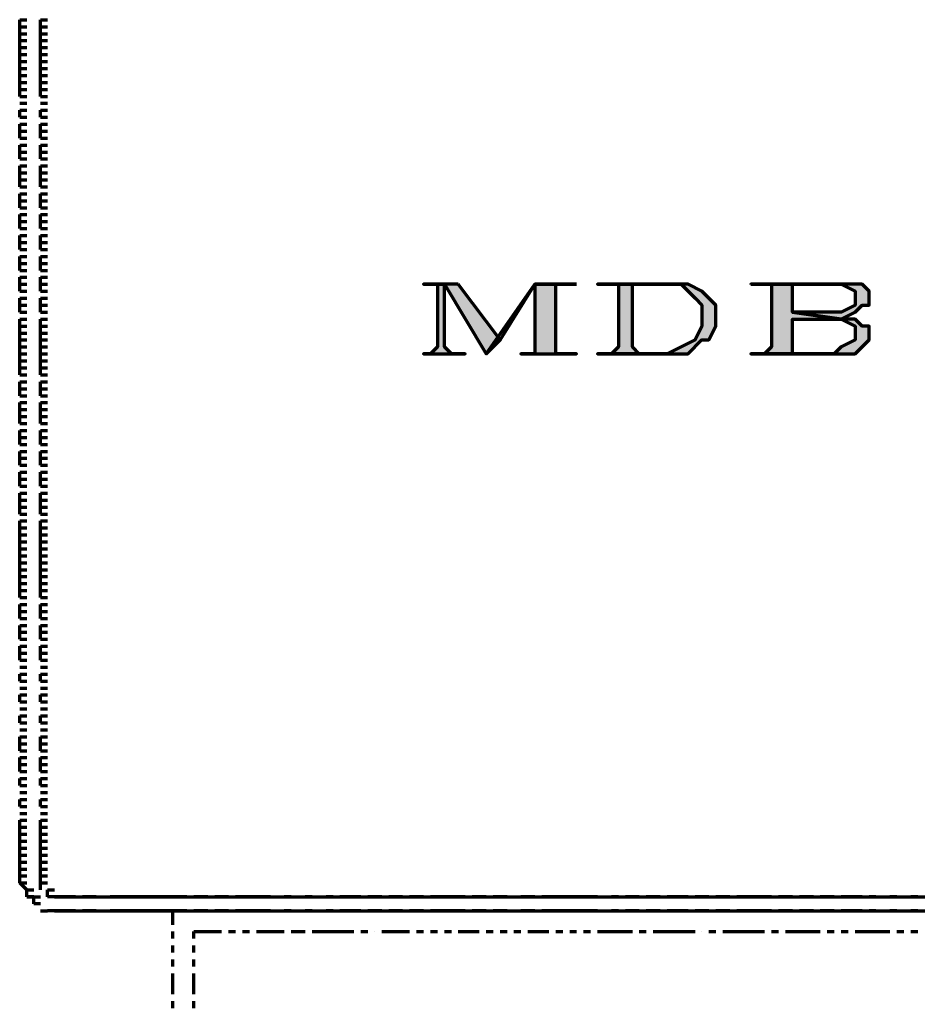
# Model space of a CAD drawing. Header units: inches. Extents: x 16 to 776, y 37 to 575.
# Drawn here: x 289.5 to 311.08, y 350.67 to 374.33 of the extents above; entities that cross this region are included whole.
import ezdxf

# ---------------------------------------------------------------- set-up
doc = ezdxf.new("R2010")
doc.units = ezdxf.units.IN
doc.header["$MEASUREMENT"] = 0
doc.layers.add('H', color=7, linetype='CONTINUOUS', lineweight=100)
doc.layers.add('P', color=250, linetype='CONTINUOUS', lineweight=100)

msp = doc.modelspace()

# ---------------------------------------------------------------- hatches: boundary and pattern name
at = {"layer": 'H', "linetype": 'Continuous'}
for points in [[(299.5, 368), (299.5, 366.5), (299.333, 366.333), (299.167, 366.333), (300.167, 366.333), (299.833, 366.333), (299.667, 366.5), (299.667, 368)], [(300, 368), (299.167, 368), (299.333, 368), (299.5, 368), (299.667, 368), (300.667, 366.333), (301, 366.667)], [(302.833, 368), (301.833, 368), (301, 366.667), (300.667, 366.333), (301.833, 368), (302.333, 368), (302.5, 368)], [(302.333, 368), (301.833, 368), (301.833, 366.5), (301.833, 366.333), (301.5, 366.333), (302.833, 366.333), (302.5, 366.333), (302.333, 366.333), (302.333, 366.5)], [(305, 368), (303.333, 368), (303.667, 368), (305, 368), (305.333, 368), (305.667, 367.667), (305.833, 367.5), (305.833, 367), (305.667, 366.667), (305.333, 366.5), (305, 366.333), (304.5, 366.333), (303.667, 366.333), (303.333, 366.333), (305, 366.333), (305.5, 366.333), (305.833, 366.667), (306, 366.667), (306.167, 367), (306.167, 367.5), (306, 367.667), (305.833, 367.833), (305.5, 368)], [(303.667, 368), (303.833, 368), (303.833, 366.5), (303.667, 366.333), (304.5, 366.333), (304.333, 366.333), (304.167, 366.5), (304.167, 368), (304.333, 368), (304.5, 368), (305, 368)], [(307, 368), (307.167, 368), (309, 368), (309.167, 368), (309.5, 367.833), (309.5, 367.5), (309.167, 367.333), (309, 367.333), (308, 367.333), (309.167, 367.167), (309.5, 367.333), (309.667, 367.5), (309.833, 367.5), (309.833, 367.833), (309.667, 368), (309.5, 368), (309, 368)], [(307.167, 368), (307.333, 368), (307.5, 368), (307.5, 366.5), (307.333, 366.333), (307.167, 366.333), (308.167, 366.333), (308, 366.333), (308, 366.5), (308, 367.167), (309, 367.167), (309.167, 367.167), (308, 367.333), (308, 368), (308.167, 368), (309, 368)]]:
    msp.add_hatch(color=0, dxfattribs=at).paths.add_polyline_path(points)
h = msp.add_hatch(color=0, dxfattribs=at)
edge = h.paths.add_edge_path()
edge.add_line((309, 367.167), (309.167, 367.167))
edge.add_line((309.167, 367.167), (309.5, 367))
edge.add_line((309.5, 367), (309.5, 366.667))
edge.add_line((309.5, 366.667), (309.167, 366.5))
edge.add_line((309.167, 366.5), (309, 366.333))
edge.add_line((309, 366.333), (308.167, 366.333))
edge.add_line((308.167, 366.333), (307.167, 366.333))
edge.add_line((307.167, 366.333), (307, 366.333))
edge.add_line((307, 366.333), (309, 366.333))
edge.add_line((309, 366.333), (309.5, 366.333))
edge.add_line((309.5, 366.333), (309.667, 366.5))
edge.add_line((309.667, 366.5), (309.833, 366.667))
edge.add_line((309.833, 366.667), (309.833, 367))
edge.add_line((309.833, 367), (309.667, 367))
edge.add_line((309.667, 367), (309.5, 367.167))

# ---------------------------------------------------------------- linework, layer by layer
at = {"layer": 'P', "color": 0, "linetype": 'Continuous'}
for points in [[(289.5, 374.167), (289.5, 374.333)], [(289.5, 374.333), (289.667, 374.333)], [(289.5, 374.333), (289.5, 374.333)], [(289.5, 374.333), (289.667, 374.333)], [(290, 374.167), (290, 374.333)], [(290, 374.333), (290.167, 374.333)], [(290, 374.333), (290, 374.333)], [(290, 374.333), (290.167, 374.333)], [(289.5, 374), (289.5, 374.167)], [(289.5, 374.167), (289.667, 374.167)], [(289.5, 373.833), (289.5, 374)], [(289.5, 374), (289.667, 374)], [(289.5, 374), (289.667, 374)], [(290, 374), (290, 374.167)], [(290, 374.167), (290.167, 374.167)], [(290, 373.833), (290, 374)], [(290, 374), (290.167, 374)], [(290, 374), (290.167, 374)], [(289.5, 373.667), (289.5, 373.833)], [(289.5, 373.833), (289.667, 373.833)], [(290, 373.667), (290, 373.833)], [(290, 373.833), (290.167, 373.833)], [(289.5, 373.5), (289.5, 373.667)], [(289.5, 373.667), (289.667, 373.667)], [(289.5, 373.333), (289.5, 373.5)], [(289.5, 373.5), (289.667, 373.5)], [(289.5, 373.5), (289.667, 373.5)], [(290, 373.5), (290, 373.667)], [(290, 373.667), (290.167, 373.667)], [(290, 373.333), (290, 373.5)], [(290, 373.5), (290.167, 373.5)], [(290, 373.5), (290.167, 373.5)], [(289.5, 373.167), (289.5, 373.333)], [(289.5, 373.333), (289.667, 373.333)], [(290, 373.167), (290, 373.333)], [(290, 373.333), (290.167, 373.333)], [(289.5, 373), (289.5, 373.167)], [(289.5, 373.167), (289.667, 373.167)], [(289.5, 372.833), (289.5, 373)], [(289.5, 373), (289.667, 373)], [(289.5, 373), (289.667, 373)], [(290, 373), (290, 373.167)], [(290, 373.167), (290.167, 373.167)], [(290, 372.833), (290, 373)], [(290, 373), (290.167, 373)], [(290, 373), (290.167, 373)], [(289.5, 372.667), (289.5, 372.833)], [(289.5, 372.833), (289.667, 372.833)], [(290, 372.667), (290, 372.833)], [(290, 372.833), (290.167, 372.833)], [(289.5, 372.5), (289.5, 372.667)], [(289.5, 372.667), (289.667, 372.667)], [(289.5, 372.667), (289.5, 372.667)], [(289.5, 372.667), (289.667, 372.667)], [(290, 372.5), (290, 372.667)], [(290, 372.667), (290.167, 372.667)], [(290, 372.667), (290, 372.667)], [(290, 372.667), (290.167, 372.667)], [(289.5, 372.5), (289.667, 372.5)], [(289.5, 372.333), (289.667, 372.333)], [(289.5, 372.333), (289.667, 372.333)], [(290, 372.5), (290.167, 372.5)], [(290, 372.333), (290.167, 372.333)], [(290, 372.333), (290.167, 372.333)], [(289.5, 372), (289.5, 372.167)], [(289.5, 372.167), (289.667, 372.167)], [(289.5, 372.167), (289.5, 372.167)], [(289.5, 372.167), (289.667, 372.167)], [(290, 372), (290, 372.167)], [(290, 372.167), (290.167, 372.167)], [(290, 372.167), (290, 372.167)], [(290, 372.167), (290.167, 372.167)], [(289.5, 372), (289.667, 372)], [(289.5, 371.667), (289.5, 371.833)], [(289.5, 371.833), (289.667, 371.833)], [(289.5, 371.833), (289.667, 371.833)], [(289.5, 371.833), (289.667, 371.833)], [(290, 372), (290.167, 372)], [(290, 371.667), (290, 371.833)], [(290, 371.833), (290.167, 371.833)], [(290, 371.833), (290.167, 371.833)], [(290, 371.833), (290.167, 371.833)], [(289.5, 371.5), (289.5, 371.667)], [(289.5, 371.667), (289.667, 371.667)], [(290, 371.5), (290, 371.667)], [(290, 371.667), (290.167, 371.667)], [(289.5, 371.5), (289.667, 371.5)], [(289.5, 371.167), (289.5, 371.333)], [(289.5, 371.333), (289.667, 371.333)], [(289.5, 371.333), (289.667, 371.333)], [(289.5, 371.333), (289.667, 371.333)], [(290, 371.5), (290.167, 371.5)], [(290, 371.167), (290, 371.333)], [(290, 371.333), (290.167, 371.333)], [(290, 371.333), (290.167, 371.333)], [(290, 371.333), (290.167, 371.333)], [(289.5, 371), (289.5, 371.167)], [(289.5, 371.167), (289.667, 371.167)], [(290, 371), (290, 371.167)], [(290, 371.167), (290.167, 371.167)], [(289.5, 371), (289.667, 371)], [(289.5, 371), (289.667, 371)], [(289.5, 371), (289.667, 371)], [(290, 371), (290.167, 371)], [(290, 371), (290.167, 371)], [(290, 371), (290.167, 371)], [(289.5, 370.667), (289.5, 370.833)], [(289.5, 370.833), (289.667, 370.833)], [(289.5, 370.5), (289.5, 370.667)], [(289.5, 370.667), (289.667, 370.667)], [(290, 370.667), (290, 370.833)], [(290, 370.833), (290.167, 370.833)], [(290, 370.5), (290, 370.667)], [(290, 370.667), (290.167, 370.667)], [(289.5, 370.333), (289.5, 370.5)], [(289.5, 370.5), (289.667, 370.5)], [(289.5, 370.5), (289.5, 370.5)], [(289.5, 370.5), (289.667, 370.5)], [(290, 370.333), (290, 370.5)], [(290, 370.5), (290.167, 370.5)], [(290, 370.5), (290, 370.5)], [(290, 370.5), (290.167, 370.5)], [(289.5, 370.333), (289.667, 370.333)], [(289.5, 370), (289.5, 370.167)], [(289.5, 370.167), (289.667, 370.167)], [(290, 370.333), (290.167, 370.333)], [(290, 370), (290, 370.167)], [(290, 370.167), (290.167, 370.167)], [(289.5, 369.833), (289.5, 370)], [(289.5, 370), (289.667, 370)], [(289.5, 370), (289.5, 370)], [(289.5, 370), (289.667, 370)], [(290, 369.833), (290, 370)], [(290, 370), (290.167, 370)], [(290, 370), (290, 370)], [(290, 370), (290.167, 370)], [(289.5, 369.833), (289.667, 369.833)], [(290, 369.833), (290.167, 369.833)], [(289.5, 369.5), (289.5, 369.667)], [(289.5, 369.667), (289.667, 369.667)], [(289.5, 369.667), (289.5, 369.667)], [(289.5, 369.667), (289.667, 369.667)], [(289.5, 369.333), (289.5, 369.5)], [(289.5, 369.5), (289.667, 369.5)], [(290, 369.5), (290, 369.667)], [(290, 369.667), (290.167, 369.667)], [(290, 369.667), (290, 369.667)], [(290, 369.667), (290.167, 369.667)], [(290, 369.333), (290, 369.5)], [(290, 369.5), (290.167, 369.5)], [(289.5, 369.333), (289.667, 369.333)], [(290, 369.333), (290.167, 369.333)], [(289.5, 369), (289.5, 369.167)], [(289.5, 369.167), (289.667, 369.167)], [(289.5, 369.167), (289.5, 369.167)], [(289.5, 369.167), (289.667, 369.167)], [(289.5, 368.833), (289.5, 369)], [(289.5, 369), (289.667, 369)], [(290, 369), (290, 369.167)], [(290, 369.167), (290.167, 369.167)], [(290, 369.167), (290, 369.167)], [(290, 369.167), (290.167, 369.167)], [(290, 368.833), (290, 369)], [(290, 369), (290.167, 369)], [(289.5, 368.833), (289.667, 368.833)], [(289.5, 368.833), (289.667, 368.833)], [(289.5, 368.833), (289.667, 368.833)], [(290, 368.833), (290.167, 368.833)], [(290, 368.833), (290.167, 368.833)], [(290, 368.833), (290.167, 368.833)], [(289.5, 368.5), (289.5, 368.667)], [(289.5, 368.667), (289.667, 368.667)], [(289.5, 368.333), (289.5, 368.5)], [(289.5, 368.5), (289.667, 368.5)], [(290, 368.5), (290, 368.667)], [(290, 368.667), (290.167, 368.667)], [(290, 368.333), (290, 368.5)], [(290, 368.5), (290.167, 368.5)], [(289.5, 368.333), (289.667, 368.333)], [(289.5, 368.333), (289.5, 368.333)], [(289.5, 368.333), (289.667, 368.333)], [(290, 368.333), (290.167, 368.333)], [(290, 368.333), (290, 368.333)], [(290, 368.333), (290.167, 368.333)], [(289.5, 368), (289.5, 368.167)], [(289.5, 368.167), (289.667, 368.167)], [(290, 368), (290, 368.167)], [(290, 368.167), (290.167, 368.167)], [(289.5, 367.833), (289.5, 368)], [(289.5, 368), (289.667, 368)], [(289.5, 368), (289.5, 368)], [(289.5, 368), (289.667, 368)], [(289.5, 367.833), (289.667, 367.833)], [(290, 367.833), (290, 368)], [(290, 368), (290.167, 368)], [(290, 368), (290, 368)], [(290, 368), (290.167, 368)], [(290, 367.833), (290.167, 367.833)], [(299.5, 368), (299.5, 366.5), (299.333, 366.333), (299.167, 366.333), (299.167, 366.333), (300.167, 366.333), (300.167, 366.333), (299.833, 366.333), (299.667, 366.5), (299.667, 368), (299.5, 368)], [(300, 368), (299.167, 368), (299.167, 368), (299.333, 368), (299.5, 368), (299.667, 368), (300.667, 366.333), (301, 366.667), (300, 368)], [(302.833, 368), (301.833, 368), (301, 366.667), (300.667, 366.333), (300.667, 366.333), (301.833, 368), (302.333, 368), (302.5, 368), (302.833, 368)], [(302.333, 368), (301.833, 368), (301.833, 366.5), (301.833, 366.333), (301.5, 366.333), (301.5, 366.333), (301.5, 366.333), (302.833, 366.333), (302.833, 366.333), (302.5, 366.333), (302.333, 366.333), (302.333, 366.5), (302.333, 368), (302.333, 368)], [(305, 368), (303.333, 368), (303.333, 368), (303.667, 368), (305, 368), (305.333, 368), (305.667, 367.667), (305.833, 367.5), (305.833, 367), (305.667, 366.667), (305.333, 366.5), (305, 366.333), (304.5, 366.333), (303.667, 366.333), (303.333, 366.333), (303.333, 366.333), (305, 366.333), (305.5, 366.333), (305.833, 366.667), (306, 366.667), (306.167, 367), (306.167, 367.5), (306, 367.667), (305.833, 367.833), (305.5, 368), (305, 368)], [(303.667, 368), (303.667, 368), (303.833, 368), (303.833, 366.5), (303.667, 366.333), (303.667, 366.333), (304.5, 366.333), (304.333, 366.333), (304.167, 366.5), (304.167, 368), (304.333, 368), (304.5, 368), (305, 368), (303.667, 368)], [(307, 368), (307, 368), (307.167, 368), (309, 368), (309.167, 368), (309.5, 367.833), (309.5, 367.5), (309.167, 367.333), (309, 367.333), (308, 367.333), (309.167, 367.167), (309.5, 367.333), (309.667, 367.5), (309.833, 367.5), (309.833, 367.833), (309.667, 368), (309.5, 368), (309, 368), (307, 368)], [(307.167, 368), (307.333, 368), (307.5, 368), (307.5, 366.5), (307.333, 366.333), (307.167, 366.333), (308.167, 366.333), (308, 366.333), (308, 366.5), (308, 367.167), (309, 367.167), (309.167, 367.167), (308, 367.333), (308, 368), (308, 368), (308.167, 368), (309, 368), (307.167, 368)], [(289.5, 367.5), (289.5, 367.667)], [(289.5, 367.667), (289.667, 367.667)], [(290, 367.5), (290, 367.667)], [(290, 367.667), (290.167, 367.667)], [(289.5, 367.333), (289.5, 367.5)], [(289.5, 367.5), (289.667, 367.5)], [(289.5, 367.5), (289.5, 367.5)], [(289.5, 367.5), (289.667, 367.5)], [(289.5, 367.333), (289.667, 367.333)], [(290, 367.333), (290, 367.5)], [(290, 367.5), (290.167, 367.5)], [(290, 367.5), (290, 367.5)], [(290, 367.5), (290.167, 367.5)], [(290, 367.333), (290.167, 367.333)], [(289.5, 367), (289.5, 367.167)], [(289.5, 367.167), (289.667, 367.167)], [(290, 367), (290, 367.167)], [(290, 367.167), (290.167, 367.167)], [(309.167, 367.167), (309, 367.167), (309.167, 367.167), (309.5, 367), (309.5, 366.667), (309.167, 366.5), (309, 366.333), (308.167, 366.333), (307.167, 366.333), (307, 366.333), (307, 366.333), (309, 366.333), (309.5, 366.333), (309.667, 366.5), (309.833, 366.667), (309.833, 367), (309.667, 367), (309.5, 367.167), (309.167, 367.167)], [(289.5, 366.833), (289.5, 367)], [(289.5, 367), (289.667, 367)], [(289.5, 367), (289.5, 367)], [(289.5, 367), (289.667, 367)], [(290, 366.833), (290, 367)], [(290, 367), (290.167, 367)], [(290, 367), (290, 367)], [(290, 367), (290.167, 367)], [(289.5, 366.667), (289.5, 366.833)], [(289.5, 366.833), (289.667, 366.833)], [(289.5, 366.5), (289.5, 366.667)], [(289.5, 366.667), (289.667, 366.667)], [(289.5, 366.667), (289.667, 366.667)], [(290, 366.667), (290, 366.833)], [(290, 366.833), (290.167, 366.833)], [(290, 366.5), (290, 366.667)], [(290, 366.667), (290.167, 366.667)], [(290, 366.667), (290.167, 366.667)], [(289.5, 366.333), (289.5, 366.5)], [(289.5, 366.5), (289.667, 366.5)], [(290, 366.333), (290, 366.5)], [(290, 366.5), (290.167, 366.5)], [(289.5, 366.167), (289.5, 366.333)], [(289.5, 366.333), (289.667, 366.333)], [(289.5, 366), (289.5, 366.167)], [(289.5, 366.167), (289.667, 366.167)], [(289.5, 366.167), (289.667, 366.167)], [(290, 366.167), (290, 366.333)], [(290, 366.333), (290.167, 366.333)], [(290, 366), (290, 366.167)], [(290, 366.167), (290.167, 366.167)], [(290, 366.167), (290.167, 366.167)], [(289.5, 365.833), (289.5, 366)], [(289.5, 366), (289.667, 366)], [(290, 365.833), (290, 366)], [(290, 366), (290.167, 366)], [(289.5, 365.833), (289.667, 365.833)], [(289.5, 365.833), (289.5, 365.833)], [(289.5, 365.833), (289.667, 365.833)], [(289.5, 365.5), (289.5, 365.667)], [(289.5, 365.667), (289.667, 365.667)], [(290, 365.833), (290.167, 365.833)], [(290, 365.833), (290, 365.833)], [(290, 365.833), (290.167, 365.833)], [(290, 365.5), (290, 365.667)], [(290, 365.667), (290.167, 365.667)], [(289.5, 365.333), (289.5, 365.5)], [(289.5, 365.5), (289.667, 365.5)], [(290, 365.333), (290, 365.5)], [(290, 365.5), (290.167, 365.5)], [(289.5, 365.333), (289.667, 365.333)], [(289.5, 365.333), (289.5, 365.333)], [(289.5, 365.333), (289.667, 365.333)], [(290, 365.333), (290.167, 365.333)], [(290, 365.333), (290, 365.333)], [(290, 365.333), (290.167, 365.333)], [(289.5, 365), (289.5, 365.167)], [(289.5, 365.167), (289.667, 365.167)], [(289.5, 364.833), (289.5, 365)], [(289.5, 365), (289.667, 365)], [(289.5, 365), (289.5, 365)], [(289.5, 365), (289.667, 365)], [(290, 365), (290, 365.167)], [(290, 365.167), (290.167, 365.167)], [(290, 364.833), (290, 365)], [(290, 365), (290.167, 365)], [(290, 365), (290, 365)], [(290, 365), (290.167, 365)], [(289.5, 364.667), (289.5, 364.833)], [(289.5, 364.833), (289.667, 364.833)], [(290, 364.667), (290, 364.833)], [(290, 364.833), (290.167, 364.833)], [(289.5, 364.667), (289.667, 364.667)], [(289.5, 364.333), (289.5, 364.5)], [(289.5, 364.5), (289.667, 364.5)], [(289.5, 364.5), (289.667, 364.5)], [(289.5, 364.5), (289.667, 364.5)], [(290, 364.667), (290.167, 364.667)], [(290, 364.333), (290, 364.5)], [(290, 364.5), (290.167, 364.5)], [(290, 364.5), (290.167, 364.5)], [(290, 364.5), (290.167, 364.5)], [(289.5, 364.167), (289.5, 364.333)], [(289.5, 364.333), (289.667, 364.333)], [(290, 364.167), (290, 364.333)], [(290, 364.333), (290.167, 364.333)], [(289.5, 364.167), (289.667, 364.167)], [(289.5, 363.833), (289.5, 364)], [(289.5, 364), (289.667, 364)], [(289.5, 364), (289.667, 364)], [(289.5, 364), (289.667, 364)], [(290, 364.167), (290.167, 364.167)], [(290, 363.833), (290, 364)], [(290, 364), (290.167, 364)], [(290, 364), (290.167, 364)], [(290, 364), (290.167, 364)], [(289.5, 363.667), (289.5, 363.833)], [(289.5, 363.833), (289.667, 363.833)], [(290, 363.667), (290, 363.833)], [(290, 363.833), (290.167, 363.833)], [(289.5, 363.667), (289.667, 363.667)], [(289.5, 363.667), (289.667, 363.667)], [(289.5, 363.667), (289.667, 363.667)], [(290, 363.667), (290.167, 363.667)], [(290, 363.667), (290.167, 363.667)], [(290, 363.667), (290.167, 363.667)], [(289.5, 363.333), (289.5, 363.5)], [(289.5, 363.5), (289.667, 363.5)], [(289.5, 363.167), (289.5, 363.333)], [(289.5, 363.333), (289.667, 363.333)], [(290, 363.333), (290, 363.5)], [(290, 363.5), (290.167, 363.5)], [(290, 363.167), (290, 363.333)], [(290, 363.333), (290.167, 363.333)], [(289.5, 363.167), (289.667, 363.167)], [(289.5, 363.167), (289.667, 363.167)], [(289.5, 363.167), (289.667, 363.167)], [(290, 363.167), (290.167, 363.167)], [(290, 363.167), (290.167, 363.167)], [(290, 363.167), (290.167, 363.167)], [(289.5, 362.833), (289.5, 363)], [(289.5, 363), (289.667, 363)], [(289.5, 362.667), (289.5, 362.833)], [(289.5, 362.833), (289.667, 362.833)], [(289.5, 362.833), (289.5, 362.833)], [(289.5, 362.833), (289.667, 362.833)], [(290, 362.833), (290, 363)], [(290, 363), (290.167, 363)], [(290, 362.667), (290, 362.833)], [(290, 362.833), (290.167, 362.833)], [(290, 362.833), (290, 362.833)], [(290, 362.833), (290.167, 362.833)], [(289.5, 362.5), (289.5, 362.667)], [(289.5, 362.667), (289.667, 362.667)], [(290, 362.5), (290, 362.667)], [(290, 362.667), (290.167, 362.667)], [(289.5, 362.5), (289.667, 362.5)], [(290, 362.5), (290.167, 362.5)], [(289.5, 362.167), (289.5, 362.333)], [(289.5, 362.333), (289.667, 362.333)], [(289.5, 362.333), (289.5, 362.333)], [(289.5, 362.333), (289.667, 362.333)], [(289.5, 362), (289.5, 362.167)], [(289.5, 362.167), (289.667, 362.167)], [(290, 362.167), (290, 362.333)], [(290, 362.333), (290.167, 362.333)], [(290, 362.333), (290, 362.333)], [(290, 362.333), (290.167, 362.333)], [(290, 362), (290, 362.167)], [(290, 362.167), (290.167, 362.167)], [(289.5, 361.833), (289.5, 362)], [(289.5, 362), (289.667, 362)], [(289.5, 362), (289.667, 362)], [(290, 361.833), (290, 362)], [(290, 362), (290.167, 362)], [(290, 362), (290.167, 362)], [(289.5, 361.667), (289.5, 361.833)], [(289.5, 361.833), (289.667, 361.833)], [(289.5, 361.5), (289.5, 361.667)], [(289.5, 361.667), (289.667, 361.667)], [(290, 361.667), (290, 361.833)], [(290, 361.833), (290.167, 361.833)], [(290, 361.5), (290, 361.667)], [(290, 361.667), (290.167, 361.667)], [(289.5, 361.333), (289.5, 361.5)], [(289.5, 361.5), (289.667, 361.5)], [(289.5, 361.5), (289.667, 361.5)], [(290, 361.333), (290, 361.5)], [(290, 361.5), (290.167, 361.5)], [(290, 361.5), (290.167, 361.5)], [(289.5, 361.167), (289.5, 361.333)], [(289.5, 361.333), (289.667, 361.333)], [(289.5, 361), (289.5, 361.167)], [(289.5, 361.167), (289.667, 361.167)], [(290, 361.167), (290, 361.333)], [(290, 361.333), (290.167, 361.333)], [(290, 361), (290, 361.167)], [(290, 361.167), (290.167, 361.167)], [(289.5, 360.833), (289.5, 361)], [(289.5, 361), (289.667, 361)], [(289.5, 361), (289.667, 361)], [(290, 360.833), (290, 361)], [(290, 361), (290.167, 361)], [(290, 361), (290.167, 361)], [(289.5, 360.667), (289.5, 360.833)], [(289.5, 360.833), (289.667, 360.833)], [(290, 360.667), (290, 360.833)], [(290, 360.833), (290.167, 360.833)], [(289.5, 360.5), (289.5, 360.667)], [(289.5, 360.667), (289.667, 360.667)], [(289.5, 360.667), (289.5, 360.667)], [(289.5, 360.667), (289.667, 360.667)], [(289.5, 360.5), (289.667, 360.5)], [(290, 360.5), (290, 360.667)], [(290, 360.667), (290.167, 360.667)], [(290, 360.667), (290, 360.667)], [(290, 360.667), (290.167, 360.667)], [(290, 360.5), (290.167, 360.5)], [(289.5, 360.167), (289.5, 360.333)], [(289.5, 360.333), (289.667, 360.333)], [(290, 360.167), (290, 360.333)], [(290, 360.333), (290.167, 360.333)], [(289.5, 360), (289.5, 360.167)], [(289.5, 360.167), (289.667, 360.167)], [(289.5, 360.167), (289.5, 360.167)], [(289.5, 360.167), (289.667, 360.167)], [(289.5, 360), (289.667, 360)], [(290, 360), (290, 360.167)], [(290, 360.167), (290.167, 360.167)], [(290, 360.167), (290, 360.167)], [(290, 360.167), (290.167, 360.167)], [(290, 360), (290.167, 360)], [(289.5, 359.667), (289.5, 359.833)], [(289.5, 359.833), (289.667, 359.833)], [(289.5, 359.833), (289.5, 359.833)], [(289.5, 359.833), (289.667, 359.833)], [(290, 359.667), (290, 359.833)], [(290, 359.833), (290.167, 359.833)], [(290, 359.833), (290, 359.833)], [(290, 359.833), (290.167, 359.833)], [(289.5, 359.5), (289.5, 359.667)], [(289.5, 359.667), (289.667, 359.667)], [(289.5, 359.5), (289.667, 359.5)], [(290, 359.5), (290, 359.667)], [(290, 359.667), (290.167, 359.667)], [(290, 359.5), (290.167, 359.5)], [(289.5, 359.167), (289.5, 359.333)], [(289.5, 359.333), (289.667, 359.333)], [(289.5, 359.333), (289.5, 359.333)], [(289.5, 359.333), (289.667, 359.333)], [(290, 359.167), (290, 359.333)], [(290, 359.333), (290.167, 359.333)], [(290, 359.333), (290, 359.333)], [(290, 359.333), (290.167, 359.333)], [(289.5, 359), (289.5, 359.167)], [(289.5, 359.167), (289.667, 359.167)], [(290, 359), (290, 359.167)], [(290, 359.167), (290.167, 359.167)], [(289.5, 359), (289.667, 359)], [(289.5, 359), (289.667, 359)], [(289.5, 359), (289.667, 359)], [(289.5, 358.833), (289.667, 358.833)], [(289.5, 358.833), (289.667, 358.833)], [(290, 359), (290.167, 359)], [(290, 359), (290.167, 359)], [(290, 359), (290.167, 359)], [(290, 358.833), (290.167, 358.833)], [(290, 358.833), (290.167, 358.833)], [(289.5, 358.5), (289.5, 358.667)], [(289.5, 358.667), (289.667, 358.667)], [(290, 358.5), (290, 358.667)], [(290, 358.667), (290.167, 358.667)], [(289.5, 358.5), (289.667, 358.5)], [(289.5, 358.5), (289.5, 358.5)], [(289.5, 358.5), (289.667, 358.5)], [(289.5, 358.333), (289.667, 358.333)], [(289.5, 358.333), (289.667, 358.333)], [(290, 358.5), (290.167, 358.5)], [(290, 358.5), (290, 358.5)], [(290, 358.5), (290.167, 358.5)], [(290, 358.333), (290.167, 358.333)], [(290, 358.333), (290.167, 358.333)], [(289.5, 358), (289.5, 358.167)], [(289.5, 358.167), (289.667, 358.167)], [(290, 358), (290, 358.167)], [(290, 358.167), (290.167, 358.167)], [(289.5, 358), (289.667, 358)], [(289.5, 358), (289.5, 358)], [(289.5, 358), (289.667, 358)], [(290, 358), (290.167, 358)], [(290, 358), (290, 358)], [(290, 358), (290.167, 358)], [(289.5, 357.833), (289.667, 357.833)], [(289.5, 357.833), (289.667, 357.833)], [(289.5, 357.5), (289.5, 357.667)], [(289.5, 357.667), (289.667, 357.667)], [(289.5, 357.667), (289.5, 357.667)], [(289.5, 357.667), (289.667, 357.667)], [(290, 357.833), (290.167, 357.833)], [(290, 357.833), (290.167, 357.833)], [(290, 357.5), (290, 357.667)], [(290, 357.667), (290.167, 357.667)], [(290, 357.667), (290, 357.667)], [(290, 357.667), (290.167, 357.667)], [(289.5, 357.5), (289.667, 357.5)], [(290, 357.5), (290.167, 357.5)], [(289.5, 357.333), (289.667, 357.333)], [(289.5, 357.333), (289.667, 357.333)], [(289.5, 357), (289.5, 357.167)], [(289.5, 357.167), (289.667, 357.167)], [(289.5, 357.167), (289.5, 357.167)], [(289.5, 357.167), (289.667, 357.167)], [(290, 357.333), (290.167, 357.333)], [(290, 357.333), (290.167, 357.333)], [(290, 357), (290, 357.167)], [(290, 357.167), (290.167, 357.167)], [(290, 357.167), (290, 357.167)], [(290, 357.167), (290.167, 357.167)], [(289.5, 356.833), (289.5, 357)], [(289.5, 357), (289.667, 357)], [(290, 356.833), (290, 357)], [(290, 357), (290.167, 357)], [(289.5, 356.833), (289.667, 356.833)], [(289.5, 356.833), (289.667, 356.833)], [(289.5, 356.833), (289.667, 356.833)], [(289.5, 356.5), (289.5, 356.667)], [(289.5, 356.667), (289.667, 356.667)], [(290, 356.833), (290.167, 356.833)], [(290, 356.833), (290.167, 356.833)], [(290, 356.833), (290.167, 356.833)], [(290, 356.5), (290, 356.667)], [(290, 356.667), (290.167, 356.667)], [(289.5, 356.333), (289.5, 356.5)], [(289.5, 356.5), (289.667, 356.5)], [(290, 356.333), (290, 356.5)], [(290, 356.5), (290.167, 356.5)], [(289.5, 356.333), (289.667, 356.333)], [(289.5, 356.333), (289.667, 356.333)], [(289.5, 356.333), (289.667, 356.333)], [(290, 356.333), (290.167, 356.333)], [(290, 356.333), (290.167, 356.333)], [(290, 356.333), (290.167, 356.333)], [(289.5, 356), (289.5, 356.167)], [(289.5, 356.167), (289.667, 356.167)], [(289.5, 356), (289.667, 356)], [(289.5, 356), (289.5, 356)], [(289.5, 356), (289.667, 356)], [(290, 356), (290, 356.167)], [(290, 356.167), (290.167, 356.167)], [(290, 356), (290.167, 356)], [(290, 356), (290, 356)], [(290, 356), (290.167, 356)], [(289.5, 355.833), (289.667, 355.833)], [(289.5, 355.833), (289.667, 355.833)], [(290, 355.833), (290.167, 355.833)], [(290, 355.833), (290.167, 355.833)], [(289.5, 355.5), (289.5, 355.667)], [(289.5, 355.667), (289.667, 355.667)], [(289.5, 355.5), (289.667, 355.5)], [(289.5, 355.5), (289.5, 355.5)], [(289.5, 355.5), (289.667, 355.5)], [(290, 355.5), (290, 355.667)], [(290, 355.667), (290.167, 355.667)], [(290, 355.5), (290.167, 355.5)], [(290, 355.5), (290, 355.5)], [(290, 355.5), (290.167, 355.5)], [(289.5, 355.333), (289.667, 355.333)], [(289.5, 355.333), (289.667, 355.333)], [(290, 355.333), (290.167, 355.333)], [(290, 355.333), (290.167, 355.333)], [(289.5, 355), (289.5, 355.167)], [(289.5, 355.167), (289.667, 355.167)], [(290, 355), (290, 355.167)], [(290, 355.167), (290.167, 355.167)], [(289.5, 354.833), (289.5, 355)], [(289.5, 355), (289.667, 355)], [(289.5, 355), (289.5, 355)], [(289.5, 355), (289.667, 355)], [(289.5, 354.667), (289.5, 354.833)], [(289.5, 354.833), (289.667, 354.833)], [(290, 354.833), (290, 355)], [(290, 355), (290.167, 355)], [(290, 355), (290, 355)], [(290, 355), (290.167, 355)], [(290, 354.667), (290, 354.833)], [(290, 354.833), (290.167, 354.833)], [(289.5, 354.5), (289.5, 354.667)], [(289.5, 354.667), (289.667, 354.667)], [(289.5, 354.667), (289.667, 354.667)], [(290, 354.5), (290, 354.667)], [(290, 354.667), (290.167, 354.667)], [(290, 354.667), (290.167, 354.667)], [(289.5, 354.333), (289.5, 354.5)], [(289.5, 354.5), (289.667, 354.5)], [(289.5, 354.167), (289.5, 354.333)], [(289.5, 354.333), (289.667, 354.333)], [(290, 354.333), (290, 354.5)], [(290, 354.5), (290.167, 354.5)], [(290, 354.167), (290, 354.333)], [(290, 354.333), (290.167, 354.333)], [(289.5, 354), (289.5, 354.167)], [(289.5, 354.167), (289.667, 354.167)], [(289.5, 354.167), (289.667, 354.167)], [(290, 354), (290, 354.167)], [(290, 354.167), (290.167, 354.167)], [(290, 354.167), (290.167, 354.167)], [(289.5, 353.833), (289.5, 354)], [(289.5, 354), (289.667, 354)], [(289.5, 353.833), (289.5, 353.833)], [(289.5, 353.833), (289.667, 353.833)], [(289.5, 353.667), (289.5, 353.833)], [(289.5, 353.833), (289.667, 353.833)], [(289.5, 353.833), (289.667, 353.833)], [(290, 353.833), (290, 354)], [(290, 354), (290.167, 354)], [(290, 353.833), (290, 353.833)], [(290, 353.833), (290.167, 353.833)], [(290, 353.667), (290, 353.833)], [(290, 353.833), (290.167, 353.833)], [(290, 353.833), (290.167, 353.833)], [(289.667, 353.5), (289.5, 353.667)], [(289.5, 353.667), (289.667, 353.667)], [(290, 353.5), (290, 353.667)], [(290, 353.667), (290.167, 353.667)], [(289.667, 353.333), (289.667, 353.5)], [(289.667, 353.5), (289.833, 353.5)], [(290.167, 353.333), (290.167, 353.5)], [(290.167, 353.5), (290.333, 353.5)], [(289.833, 353.333), (289.667, 353.333)], [(289.667, 353.333), (289.833, 353.333)], [(289.833, 353.167), (289.833, 353.333)], [(289.833, 353.333), (290, 353.333)], [(290, 353.167), (289.833, 353.167)], [(290, 353.167), (290, 353.167)], [(290.333, 353.333), (290.167, 353.333)], [(290.5, 353.333), (290.333, 353.333)], [(290.333, 353.333), (290.5, 353.333)], [(290.333, 353.333), (290.333, 353.333)], [(290.333, 353.333), (290.333, 353.333)], [(290.667, 353.333), (290.5, 353.333)], [(290.5, 353.333), (290.667, 353.333)], [(290.5, 353.333), (290.667, 353.333)], [(290.833, 353.333), (290.667, 353.333)], [(290.667, 353.333), (290.833, 353.333)], [(290.833, 353.333), (291, 353.333)], [(290.833, 353.333), (290.833, 353.333)], [(290.833, 353.333), (290.833, 353.333)], [(291.167, 353.333), (291, 353.333)], [(291, 353.333), (291.167, 353.333)], [(291.333, 353.333), (291.167, 353.333)], [(291.167, 353.333), (291.333, 353.333)], [(291.167, 353.333), (291.167, 353.333)], [(291.167, 353.333), (291.167, 353.333)], [(291.333, 353.333), (291.5, 353.333)], [(291.5, 353.333), (291.667, 353.333)], [(291.5, 353.333), (291.667, 353.333)], [(291.833, 353.333), (291.667, 353.333)], [(291.667, 353.333), (291.833, 353.333)], [(291.667, 353.333), (291.667, 353.333)], [(291.667, 353.333), (291.667, 353.333)], [(292, 353.333), (291.833, 353.333)], [(291.833, 353.333), (292, 353.333)], [(292.167, 353.333), (292, 353.333)], [(292, 353.333), (292.167, 353.333)], [(292, 353.333), (292, 353.333)], [(292.333, 353.333), (292.167, 353.333)], [(292.167, 353.333), (292.333, 353.333)], [(292.5, 353.333), (292.333, 353.333)], [(292.333, 353.333), (292.5, 353.333)], [(292.667, 353.333), (292.5, 353.333)], [(292.5, 353.333), (292.667, 353.333)], [(292.5, 353.333), (292.5, 353.333)], [(292.833, 353.333), (292.667, 353.333)], [(292.667, 353.333), (292.833, 353.333)], [(293, 353.333), (292.833, 353.333)], [(292.833, 353.333), (293, 353.333)], [(293.167, 353.333), (293, 353.333)], [(293, 353.333), (293.167, 353.333)], [(293, 353.333), (293, 353.333)], [(293.333, 353.333), (293.167, 353.333)], [(293.167, 353.333), (293.333, 353.333)], [(293.5, 353.333), (293.333, 353.333)], [(293.333, 353.333), (293.5, 353.333)], [(293.333, 353.333), (293.333, 353.333)], [(293.333, 353.333), (293.333, 353.333)], [(293.5, 353.333), (293.667, 353.333)], [(293.833, 353.333), (293.667, 353.333)], [(293.667, 353.333), (293.833, 353.333)], [(294, 353.333), (293.833, 353.333)], [(293.833, 353.333), (294, 353.333)], [(293.833, 353.333), (293.833, 353.333)], [(293.833, 353.333), (293.833, 353.333)], [(294, 353.333), (294.167, 353.333)], [(294.333, 353.333), (294.167, 353.333)], [(294.167, 353.333), (294.333, 353.333)], [(294.167, 353.333), (294.167, 353.333)], [(294.167, 353.333), (294.167, 353.333)], [(294.5, 353.333), (294.333, 353.333)], [(294.333, 353.333), (294.5, 353.333)], [(294.5, 353.333), (294.667, 353.333)], [(294.833, 353.333), (294.667, 353.333)], [(294.667, 353.333), (294.833, 353.333)], [(294.667, 353.333), (294.667, 353.333)], [(294.667, 353.333), (294.667, 353.333)], [(295, 353.333), (294.833, 353.333)], [(294.833, 353.333), (295, 353.333)], [(295.167, 353.333), (295, 353.333)], [(295, 353.333), (295.167, 353.333)], [(295, 353.333), (295, 353.333)], [(295.333, 353.333), (295.167, 353.333)], [(295.167, 353.333), (295.333, 353.333)], [(295.5, 353.333), (295.333, 353.333)], [(295.333, 353.333), (295.5, 353.333)], [(295.5, 353.333), (295.667, 353.333)], [(295.5, 353.333), (295.5, 353.333)], [(295.5, 353.333), (295.5, 353.333)], [(295.667, 353.333), (295.833, 353.333)], [(295.667, 353.333), (295.833, 353.333)], [(296, 353.333), (295.833, 353.333)], [(295.833, 353.333), (296, 353.333)], [(296, 353.333), (296.167, 353.333)], [(296, 353.333), (296, 353.333)], [(296, 353.333), (296, 353.333)], [(296.167, 353.333), (296.333, 353.333)], [(296.167, 353.333), (296.333, 353.333)], [(296.5, 353.333), (296.333, 353.333)], [(296.333, 353.333), (296.5, 353.333)], [(296.333, 353.333), (296.333, 353.333)], [(296.333, 353.333), (296.333, 353.333)], [(296.5, 353.333), (296.667, 353.333)], [(296.667, 353.333), (296.833, 353.333)], [(296.667, 353.333), (296.833, 353.333)], [(297, 353.333), (296.833, 353.333)], [(296.833, 353.333), (297, 353.333)], [(296.833, 353.333), (296.833, 353.333)], [(296.833, 353.333), (296.833, 353.333)], [(297, 353.333), (297.167, 353.333)], [(297.333, 353.333), (297.167, 353.333)], [(297.167, 353.333), (297.333, 353.333)], [(297.167, 353.333), (297.167, 353.333)], [(297.167, 353.333), (297.167, 353.333)], [(297.5, 353.333), (297.333, 353.333)], [(297.333, 353.333), (297.5, 353.333)], [(297.667, 353.333), (297.5, 353.333)], [(297.5, 353.333), (297.667, 353.333)], [(297.667, 353.333), (297.833, 353.333)], [(297.667, 353.333), (297.667, 353.333)], [(297.667, 353.333), (297.667, 353.333)], [(298, 353.333), (297.833, 353.333)], [(297.833, 353.333), (298, 353.333)], [(298.167, 353.333), (298, 353.333)], [(298, 353.333), (298.167, 353.333)], [(298, 353.333), (298, 353.333)], [(298, 353.333), (298, 353.333)], [(298.167, 353.333), (298.333, 353.333)], [(298.5, 353.333), (298.333, 353.333)], [(298.333, 353.333), (298.5, 353.333)], [(298.667, 353.333), (298.5, 353.333)], [(298.5, 353.333), (298.667, 353.333)], [(298.5, 353.333), (298.5, 353.333)], [(298.5, 353.333), (298.5, 353.333)], [(298.667, 353.333), (298.833, 353.333)], [(299, 353.333), (298.833, 353.333)], [(298.833, 353.333), (299, 353.333)], [(299.167, 353.333), (299, 353.333)], [(299, 353.333), (299.167, 353.333)], [(299, 353.333), (299, 353.333)], [(299, 353.333), (299, 353.333)], [(299.167, 353.333), (299.333, 353.333)], [(299.5, 353.333), (299.333, 353.333)], [(299.333, 353.333), (299.5, 353.333)], [(299.333, 353.333), (299.333, 353.333)], [(299.333, 353.333), (299.333, 353.333)], [(299.667, 353.333), (299.5, 353.333)], [(299.5, 353.333), (299.667, 353.333)], [(299.833, 353.333), (299.667, 353.333)], [(299.667, 353.333), (299.833, 353.333)], [(300, 353.333), (299.833, 353.333)], [(299.833, 353.333), (300, 353.333)], [(299.833, 353.333), (299.833, 353.333)], [(300.167, 353.333), (300, 353.333)], [(300, 353.333), (300.167, 353.333)], [(300.167, 353.333), (300.333, 353.333)], [(300.167, 353.333), (300.167, 353.333)], [(300.167, 353.333), (300.167, 353.333)], [(300.5, 353.333), (300.333, 353.333)], [(300.333, 353.333), (300.5, 353.333)], [(300.667, 353.333), (300.5, 353.333)], [(300.5, 353.333), (300.667, 353.333)], [(300.667, 353.333), (300.833, 353.333)], [(300.667, 353.333), (300.667, 353.333)], [(300.667, 353.333), (300.667, 353.333)], [(301, 353.333), (300.833, 353.333)], [(300.833, 353.333), (301, 353.333)], [(301.167, 353.333), (301, 353.333)], [(301, 353.333), (301.167, 353.333)], [(301, 353.333), (301, 353.333)], [(301, 353.333), (301, 353.333)], [(301.167, 353.333), (301.333, 353.333)], [(301.333, 353.333), (301.5, 353.333)], [(301.333, 353.333), (301.5, 353.333)], [(301.667, 353.333), (301.5, 353.333)], [(301.5, 353.333), (301.667, 353.333)], [(301.5, 353.333), (301.5, 353.333)], [(301.5, 353.333), (301.5, 353.333)], [(301.833, 353.333), (301.667, 353.333)], [(301.667, 353.333), (301.833, 353.333)], [(301.833, 353.333), (302, 353.333)], [(302.167, 353.333), (302, 353.333)], [(302, 353.333), (302.167, 353.333)], [(302, 353.333), (302, 353.333)], [(302, 353.333), (302, 353.333)], [(302.333, 353.333), (302.167, 353.333)], [(302.167, 353.333), (302.333, 353.333)], [(302.5, 353.333), (302.333, 353.333)], [(302.333, 353.333), (302.5, 353.333)], [(302.333, 353.333), (302.333, 353.333)], [(302.667, 353.333), (302.5, 353.333)], [(302.5, 353.333), (302.667, 353.333)], [(302.833, 353.333), (302.667, 353.333)], [(302.667, 353.333), (302.833, 353.333)], [(303, 353.333), (302.833, 353.333)], [(302.833, 353.333), (303, 353.333)], [(302.833, 353.333), (302.833, 353.333)], [(303.167, 353.333), (303, 353.333)], [(303, 353.333), (303.167, 353.333)], [(303.333, 353.333), (303.167, 353.333)], [(303.167, 353.333), (303.333, 353.333)], [(303.167, 353.333), (303.167, 353.333)], [(303.167, 353.333), (303.167, 353.333)], [(303.333, 353.333), (303.5, 353.333)], [(303.5, 353.333), (303.667, 353.333)], [(303.5, 353.333), (303.667, 353.333)], [(303.833, 353.333), (303.667, 353.333)], [(303.667, 353.333), (303.833, 353.333)], [(303.667, 353.333), (303.667, 353.333)], [(303.667, 353.333), (303.667, 353.333)], [(303.833, 353.333), (304, 353.333)], [(304.167, 353.333), (304, 353.333)], [(304, 353.333), (304.167, 353.333)], [(304, 353.333), (304, 353.333)], [(304, 353.333), (304, 353.333)], [(304.333, 353.333), (304.167, 353.333)], [(304.167, 353.333), (304.333, 353.333)], [(304.333, 353.333), (304.5, 353.333)], [(304.667, 353.333), (304.5, 353.333)], [(304.5, 353.333), (304.667, 353.333)], [(304.5, 353.333), (304.5, 353.333)], [(304.5, 353.333), (304.5, 353.333)], [(304.833, 353.333), (304.667, 353.333)], [(304.667, 353.333), (304.833, 353.333)], [(304.833, 353.333), (305, 353.333)], [(305.167, 353.333), (305, 353.333)], [(305, 353.333), (305.167, 353.333)], [(305, 353.333), (305, 353.333)], [(305, 353.333), (305, 353.333)], [(305.333, 353.333), (305.167, 353.333)], [(305.167, 353.333), (305.333, 353.333)], [(305.5, 353.333), (305.333, 353.333)], [(305.333, 353.333), (305.5, 353.333)], [(305.333, 353.333), (305.333, 353.333)], [(305.333, 353.333), (305.333, 353.333)], [(305.5, 353.333), (305.667, 353.333)], [(305.833, 353.333), (305.667, 353.333)], [(305.667, 353.333), (305.833, 353.333)], [(306, 353.333), (305.833, 353.333)], [(305.833, 353.333), (306, 353.333)], [(305.833, 353.333), (305.833, 353.333)], [(305.833, 353.333), (305.833, 353.333)], [(306, 353.333), (306.167, 353.333)], [(306.333, 353.333), (306.167, 353.333)], [(306.167, 353.333), (306.333, 353.333)], [(306.167, 353.333), (306.167, 353.333)], [(306.167, 353.333), (306.167, 353.333)], [(306.5, 353.333), (306.333, 353.333)], [(306.333, 353.333), (306.5, 353.333)], [(306.5, 353.333), (306.667, 353.333)], [(306.833, 353.333), (306.667, 353.333)], [(306.667, 353.333), (306.833, 353.333)], [(306.667, 353.333), (306.667, 353.333)], [(306.667, 353.333), (306.667, 353.333)], [(307, 353.333), (306.833, 353.333)], [(306.833, 353.333), (307, 353.333)], [(307.167, 353.333), (307, 353.333)], [(307, 353.333), (307.167, 353.333)], [(307, 353.333), (307, 353.333)], [(307.333, 353.333), (307.167, 353.333)], [(307.167, 353.333), (307.333, 353.333)], [(307.5, 353.333), (307.333, 353.333)], [(307.333, 353.333), (307.5, 353.333)], [(307.5, 353.333), (307.667, 353.333)], [(307.5, 353.333), (307.5, 353.333)], [(307.5, 353.333), (307.5, 353.333)], [(307.833, 353.333), (307.667, 353.333)], [(307.667, 353.333), (307.833, 353.333)], [(308, 353.333), (307.833, 353.333)], [(307.833, 353.333), (308, 353.333)], [(308, 353.333), (308.167, 353.333)], [(308, 353.333), (308, 353.333)], [(308, 353.333), (308, 353.333)], [(308.333, 353.333), (308.167, 353.333)], [(308.167, 353.333), (308.333, 353.333)], [(308.5, 353.333), (308.333, 353.333)], [(308.333, 353.333), (308.5, 353.333)], [(308.333, 353.333), (308.333, 353.333)], [(308.333, 353.333), (308.333, 353.333)], [(308.5, 353.333), (308.667, 353.333)], [(308.833, 353.333), (308.667, 353.333)], [(308.667, 353.333), (308.833, 353.333)], [(309, 353.333), (308.833, 353.333)], [(308.833, 353.333), (309, 353.333)], [(308.833, 353.333), (308.833, 353.333)], [(308.833, 353.333), (308.833, 353.333)], [(309, 353.333), (309.167, 353.333)], [(309.333, 353.333), (309.167, 353.333)], [(309.167, 353.333), (309.333, 353.333)], [(309.167, 353.333), (309.167, 353.333)], [(309.167, 353.333), (309.167, 353.333)], [(309.5, 353.333), (309.333, 353.333)], [(309.333, 353.333), (309.5, 353.333)], [(309.667, 353.333), (309.5, 353.333)], [(309.5, 353.333), (309.667, 353.333)], [(309.667, 353.333), (309.833, 353.333)], [(309.667, 353.333), (309.833, 353.333)], [(309.667, 353.333), (309.667, 353.333)], [(310, 353.333), (309.833, 353.333)], [(309.833, 353.333), (310, 353.333)], [(310, 353.333), (310.167, 353.333)], [(310, 353.333), (310, 353.333)], [(310, 353.333), (310, 353.333)], [(310.167, 353.333), (310.333, 353.333)], [(310.167, 353.333), (310.333, 353.333)], [(310.5, 353.333), (310.333, 353.333)], [(310.333, 353.333), (310.5, 353.333)], [(310.5, 353.333), (310.667, 353.333)], [(310.5, 353.333), (310.5, 353.333)], [(310.5, 353.333), (310.5, 353.333)], [(310.667, 353.333), (310.833, 353.333)], [(310.667, 353.333), (310.833, 353.333)], [(311, 353.333), (310.833, 353.333)], [(310.833, 353.333), (311, 353.333)], [(311, 353.333), (311.167, 353.333)], [(311, 353.333), (311, 353.333)], [(311, 353.333), (311, 353.333)], [(290, 353), (290.167, 353)], [(290, 353), (290.167, 353)], [(290, 353), (290, 353)], [(290.333, 353), (290.167, 353)], [(290.167, 353), (290.167, 353)], [(290.5, 353), (290.333, 353)], [(290.333, 353), (290.5, 353)], [(290.333, 353), (290.333, 353)], [(290.333, 353), (290.333, 353)], [(290.667, 353), (290.5, 353)], [(290.5, 353), (290.667, 353)], [(290.5, 353), (290.667, 353)], [(290.833, 353), (290.667, 353)], [(290.667, 353), (290.833, 353)], [(290.833, 353), (291, 353)], [(290.833, 353), (290.833, 353)], [(290.833, 353), (290.833, 353)], [(291.167, 353), (291, 353)], [(291, 353), (291.167, 353)], [(291.333, 353), (291.167, 353)], [(291.167, 353), (291.333, 353)], [(291.167, 353), (291.167, 353)], [(291.167, 353), (291.167, 353)], [(291.333, 353), (291.5, 353)], [(291.5, 353), (291.667, 353)], [(291.5, 353), (291.667, 353)], [(291.833, 353), (291.667, 353)], [(291.667, 353), (291.833, 353)], [(291.667, 353), (291.667, 353)], [(291.667, 353), (291.667, 353)], [(292, 353), (291.833, 353)], [(291.833, 353), (292, 353)], [(292.167, 353), (292, 353)], [(292, 353), (292.167, 353)], [(292, 353), (292, 353)], [(292.333, 353), (292.167, 353)], [(292.167, 353), (292.333, 353)], [(292.5, 353), (292.333, 353)], [(292.333, 353), (292.5, 353)], [(292.667, 353), (292.5, 353)], [(292.5, 353), (292.667, 353)], [(292.5, 353), (292.5, 353)], [(292.833, 353), (292.667, 353)], [(292.667, 353), (292.833, 353)], [(293, 353), (292.833, 353)], [(292.833, 353), (293, 353)], [(293.167, 353), (293, 353)], [(293, 353), (293.167, 353)], [(293, 353), (293, 353)], [(293.167, 353), (293.333, 353)], [(293.167, 352.667), (293.167, 353)], [(293.167, 353), (293.333, 353)], [(293.333, 353), (293.167, 353)], [(293.167, 353), (293.333, 353)], [(293.5, 353), (293.333, 353)], [(293.333, 353), (293.5, 353)], [(293.333, 353), (293.333, 353)], [(293.333, 353), (293.333, 353)], [(293.5, 353), (293.833, 353)], [(293.5, 353), (293.667, 353)], [(293.833, 353), (293.667, 353)], [(293.667, 353), (293.833, 353)], [(293.833, 353), (294.167, 353)], [(294, 353), (293.833, 353)], [(293.833, 353), (294, 353)], [(293.833, 353), (293.833, 353)], [(293.833, 353), (293.833, 353)], [(294, 353), (294.167, 353)], [(294.167, 353), (294.333, 353)], [(294.333, 353), (294.167, 353)], [(294.167, 353), (294.333, 353)], [(294.167, 353), (294.167, 353)], [(294.167, 353), (294.167, 353)], [(294.5, 353), (294.333, 353)], [(294.333, 353), (294.5, 353)], [(294.5, 353), (294.667, 353)], [(294.5, 353), (294.667, 353)], [(294.833, 353), (294.667, 353)], [(294.667, 353), (294.833, 353)], [(294.667, 353), (294.667, 353)], [(294.667, 353), (294.667, 353)], [(294.833, 353), (295, 353)], [(295, 353), (294.833, 353)], [(294.833, 353), (295, 353)], [(295.167, 353), (295, 353)], [(295, 353), (295.167, 353)], [(295, 353), (295, 353)], [(295.167, 353), (295.5, 353)], [(295.333, 353), (295.167, 353)], [(295.167, 353), (295.333, 353)], [(295.5, 353), (295.333, 353)], [(295.333, 353), (295.5, 353)], [(295.5, 353), (295.833, 353)], [(295.5, 353), (295.667, 353)], [(295.5, 353), (295.5, 353)], [(295.5, 353), (295.5, 353)], [(295.667, 353), (295.833, 353)], [(295.667, 353), (295.833, 353)], [(296, 353), (295.833, 353)], [(295.833, 353), (296, 353)], [(296, 353), (296.167, 353)], [(296, 353), (296.167, 353)], [(296, 353), (296, 353)], [(296, 353), (296, 353)], [(296.167, 353), (296.333, 353)], [(296.167, 353), (296.333, 353)], [(296.167, 353), (296.333, 353)], [(296.5, 353), (296.333, 353)], [(296.333, 353), (296.5, 353)], [(296.333, 353), (296.333, 353)], [(296.333, 353), (296.333, 353)], [(296.5, 353), (296.833, 353)], [(296.5, 353), (296.667, 353)], [(296.667, 353), (296.833, 353)], [(296.667, 353), (296.833, 353)], [(296.833, 353), (297.167, 353)], [(297, 353), (296.833, 353)], [(296.833, 353), (297, 353)], [(296.833, 353), (296.833, 353)], [(296.833, 353), (296.833, 353)], [(297, 353), (297.167, 353)], [(297.167, 353), (297.5, 353)], [(297.333, 353), (297.167, 353)], [(297.167, 353), (297.333, 353)], [(297.167, 353), (297.167, 353)], [(297.167, 353), (297.167, 353)], [(297.5, 353), (297.333, 353)], [(297.333, 353), (297.5, 353)], [(297.667, 353), (297.5, 353)], [(297.5, 353), (297.667, 353)], [(297.667, 353), (297.833, 353)], [(297.667, 353), (297.833, 353)], [(297.667, 353), (297.667, 353)], [(297.667, 353), (297.667, 353)], [(298, 353), (297.833, 353)], [(297.833, 353), (298, 353)], [(298, 353), (298, 353)], [(298.167, 353), (298, 353)], [(298, 353), (298.167, 353)], [(298, 353), (298, 353)], [(298, 353), (298, 353)], [(298.167, 353), (298.5, 353)], [(298.167, 353), (298.333, 353)], [(298.5, 353), (298.333, 353)], [(298.333, 353), (298.5, 353)], [(298.5, 353), (298.833, 353)], [(298.667, 353), (298.5, 353)], [(298.5, 353), (298.667, 353)], [(298.5, 353), (298.5, 353)], [(298.5, 353), (298.5, 353)], [(298.667, 353), (298.833, 353)], [(299, 353), (298.833, 353)], [(298.833, 353), (299, 353)], [(299, 353), (299.167, 353)], [(299.167, 353), (299, 353)], [(299, 353), (299.167, 353)], [(299, 353), (299, 353)], [(299, 353), (299, 353)], [(299.167, 353), (299.333, 353)], [(299.333, 353), (299.5, 353)], [(299.5, 353), (299.333, 353)], [(299.333, 353), (299.5, 353)], [(299.333, 353), (299.333, 353)], [(299.333, 353), (299.333, 353)], [(299.667, 353), (299.5, 353)], [(299.5, 353), (299.667, 353)], [(299.667, 353), (299.833, 353)], [(299.833, 353), (299.667, 353)], [(299.667, 353), (299.833, 353)], [(300, 353), (299.833, 353)], [(299.833, 353), (300, 353)], [(299.833, 353), (299.833, 353)], [(300, 353), (300.167, 353)], [(300.167, 353), (300, 353)], [(300, 353), (300.167, 353)], [(300.167, 353), (300.5, 353)], [(300.167, 353), (300.333, 353)], [(300.167, 353), (300.167, 353)], [(300.167, 353), (300.167, 353)], [(300.5, 353), (300.333, 353)], [(300.333, 353), (300.5, 353)], [(300.667, 353), (300.5, 353)], [(300.5, 353), (300.667, 353)], [(300.667, 353), (300.833, 353)], [(300.667, 353), (300.833, 353)], [(300.667, 353), (300.667, 353)], [(300.667, 353), (300.667, 353)], [(301, 353), (300.833, 353)], [(300.833, 353), (301, 353)], [(301, 353), (301.167, 353)], [(301.167, 353), (301, 353)], [(301, 353), (301.167, 353)], [(301, 353), (301, 353)], [(301, 353), (301, 353)], [(301.167, 353), (301.333, 353)], [(301.333, 353), (301.5, 353)], [(301.333, 353), (301.5, 353)], [(301.333, 353), (301.5, 353)], [(301.667, 353), (301.5, 353)], [(301.5, 353), (301.667, 353)], [(301.5, 353), (301.5, 353)], [(301.5, 353), (301.5, 353)], [(301.667, 353), (302, 353)], [(301.833, 353), (301.667, 353)], [(301.667, 353), (301.833, 353)], [(301.833, 353), (302, 353)], [(302, 353), (302.167, 353)], [(302.167, 353), (302, 353)], [(302, 353), (302.167, 353)], [(302, 353), (302, 353)], [(302, 353), (302, 353)], [(302.333, 353), (302.167, 353)], [(302.167, 353), (302.333, 353)], [(302.333, 353), (302.5, 353)], [(302.5, 353), (302.333, 353)], [(302.333, 353), (302.5, 353)], [(302.333, 353), (302.333, 353)], [(302.667, 353), (302.5, 353)], [(302.5, 353), (302.667, 353)], [(302.667, 353), (302.833, 353)], [(302.833, 353), (302.667, 353)], [(302.667, 353), (302.833, 353)], [(303, 353), (302.833, 353)], [(302.833, 353), (303, 353)], [(302.833, 353), (302.833, 353)], [(303, 353), (303.167, 353)], [(303.167, 353), (303, 353)], [(303, 353), (303.167, 353)], [(303.333, 353), (303.167, 353)], [(303.167, 353), (303.333, 353)], [(303.167, 353), (303.167, 353)], [(303.167, 353), (303.167, 353)], [(303.333, 353), (303.667, 353)], [(303.333, 353), (303.5, 353)], [(303.5, 353), (303.667, 353)], [(303.5, 353), (303.667, 353)], [(303.667, 353), (304, 353)], [(303.833, 353), (303.667, 353)], [(303.667, 353), (303.833, 353)], [(303.667, 353), (303.667, 353)], [(303.667, 353), (303.667, 353)], [(303.833, 353), (304, 353)], [(304, 353), (304.167, 353)], [(304.167, 353), (304, 353)], [(304, 353), (304.167, 353)], [(304, 353), (304, 353)], [(304, 353), (304, 353)], [(304.333, 353), (304.167, 353)], [(304.167, 353), (304.333, 353)], [(304.333, 353), (304.5, 353)], [(304.333, 353), (304.5, 353)], [(304.667, 353), (304.5, 353)], [(304.5, 353), (304.667, 353)], [(304.5, 353), (304.5, 353)], [(304.5, 353), (304.5, 353)], [(304.667, 353), (305, 353)], [(304.833, 353), (304.667, 353)], [(304.667, 353), (304.833, 353)], [(304.833, 353), (305, 353)], [(305, 353), (305.333, 353)], [(305.167, 353), (305, 353)], [(305, 353), (305.167, 353)], [(305, 353), (305, 353)], [(305, 353), (305, 353)], [(305.333, 353), (305.167, 353)], [(305.167, 353), (305.333, 353)], [(305.333, 353), (305.667, 353)], [(305.5, 353), (305.333, 353)], [(305.333, 353), (305.5, 353)], [(305.333, 353), (305.333, 353)], [(305.333, 353), (305.333, 353)], [(305.5, 353), (305.667, 353)], [(305.833, 353), (305.667, 353)], [(305.667, 353), (305.833, 353)], [(305.833, 353), (305.833, 353)], [(306, 353), (305.833, 353)], [(305.833, 353), (306, 353)], [(305.833, 353), (305.833, 353)], [(305.833, 353), (305.833, 353)], [(306, 353), (306.167, 353)], [(306, 353), (306.167, 353)], [(306.333, 353), (306.167, 353)], [(306.167, 353), (306.333, 353)], [(306.167, 353), (306.167, 353)], [(306.167, 353), (306.167, 353)], [(306.333, 353), (306.667, 353)], [(306.5, 353), (306.333, 353)], [(306.333, 353), (306.5, 353)], [(306.5, 353), (306.667, 353)], [(306.667, 353), (307, 353)], [(306.833, 353), (306.667, 353)], [(306.667, 353), (306.833, 353)], [(306.667, 353), (306.667, 353)], [(306.667, 353), (306.667, 353)], [(307, 353), (306.833, 353)], [(306.833, 353), (307, 353)], [(307, 353), (307.333, 353)], [(307.167, 353), (307, 353)], [(307, 353), (307.167, 353)], [(307, 353), (307, 353)], [(307.333, 353), (307.167, 353)], [(307.167, 353), (307.333, 353)], [(307.5, 353), (307.333, 353)], [(307.333, 353), (307.5, 353)], [(307.5, 353), (307.667, 353)], [(307.5, 353), (307.667, 353)], [(307.5, 353), (307.5, 353)], [(307.5, 353), (307.5, 353)], [(307.833, 353), (307.667, 353)], [(307.667, 353), (307.833, 353)], [(307.833, 353), (308, 353)], [(308, 353), (307.833, 353)], [(307.833, 353), (308, 353)], [(308, 353), (308.333, 353)], [(308, 353), (308.167, 353)], [(308, 353), (308, 353)], [(308, 353), (308, 353)], [(308.333, 353), (308.167, 353)], [(308.167, 353), (308.333, 353)], [(308.333, 353), (308.667, 353)], [(308.5, 353), (308.333, 353)], [(308.333, 353), (308.5, 353)], [(308.333, 353), (308.333, 353)], [(308.333, 353), (308.333, 353)], [(308.5, 353), (308.667, 353)], [(308.833, 353), (308.667, 353)], [(308.667, 353), (308.833, 353)], [(308.833, 353), (309, 353)], [(309, 353), (308.833, 353)], [(308.833, 353), (309, 353)], [(308.833, 353), (308.833, 353)], [(308.833, 353), (308.833, 353)], [(309, 353), (309.167, 353)], [(309.167, 353), (309.333, 353)], [(309.333, 353), (309.167, 353)], [(309.167, 353), (309.333, 353)], [(309.167, 353), (309.167, 353)], [(309.167, 353), (309.167, 353)], [(309.5, 353), (309.333, 353)], [(309.333, 353), (309.5, 353)], [(309.5, 353), (309.667, 353)], [(309.667, 353), (309.5, 353)], [(309.5, 353), (309.667, 353)], [(309.667, 353), (310, 353)], [(309.667, 353), (309.833, 353)], [(309.667, 353), (309.833, 353)], [(309.667, 353), (309.667, 353)], [(310, 353), (309.833, 353)], [(309.833, 353), (310, 353)], [(310, 353), (310.333, 353)], [(310, 353), (310.167, 353)], [(310, 353), (310, 353)], [(310, 353), (310, 353)], [(310.167, 353), (310.333, 353)], [(310.167, 353), (310.333, 353)], [(310.5, 353), (310.333, 353)], [(310.333, 353), (310.5, 353)], [(310.5, 353), (310.667, 353)], [(310.5, 353), (310.667, 353)], [(310.5, 353), (310.5, 353)], [(310.5, 353), (310.5, 353)], [(310.667, 353), (310.833, 353)], [(310.667, 353), (310.833, 353)], [(310.833, 353), (311, 353)], [(311, 353), (310.833, 353)], [(310.833, 353), (311, 353)], [(311, 353), (311.167, 353)], [(311, 353), (311, 353)], [(311, 353), (311, 353)], [(293.167, 352.333), (293.167, 352.5)], [(293.667, 352.5), (293.833, 352.5)], [(293.667, 352.333), (293.667, 352.5)], [(293.667, 352.5), (293.833, 352.5)], [(293.833, 352.5), (294.167, 352.5)], [(294.167, 352.5), (294.333, 352.5)], [(294.5, 352.5), (294.667, 352.5)], [(294.833, 352.5), (295, 352.5)], [(295.167, 352.5), (295.5, 352.5)], [(295.5, 352.5), (295.833, 352.5)], [(296, 352.5), (296.167, 352.5)], [(296.167, 352.5), (296.333, 352.5)], [(296.5, 352.5), (296.833, 352.5)], [(296.833, 352.5), (297.167, 352.5)], [(297.167, 352.5), (297.5, 352.5)], [(297.667, 352.5), (297.833, 352.5)], [(298, 352.5), (298, 352.5)], [(298.167, 352.5), (298.5, 352.5)], [(298.5, 352.5), (298.833, 352.5)], [(299, 352.5), (299.167, 352.5)], [(299.333, 352.5), (299.5, 352.5)], [(299.667, 352.5), (299.833, 352.5)], [(300, 352.5), (300.167, 352.5)], [(300.167, 352.5), (300.5, 352.5)], [(300.667, 352.5), (300.833, 352.5)], [(301, 352.5), (301.167, 352.5)], [(301.333, 352.5), (301.5, 352.5)], [(301.667, 352.5), (302, 352.5)], [(302, 352.5), (302.167, 352.5)], [(302.333, 352.5), (302.5, 352.5)], [(302.667, 352.5), (302.833, 352.5)], [(303, 352.5), (303.167, 352.5)], [(303.333, 352.5), (303.667, 352.5)], [(303.667, 352.5), (304, 352.5)], [(304, 352.5), (304.167, 352.5)], [(304.333, 352.5), (304.5, 352.5)], [(304.667, 352.5), (305, 352.5)], [(305, 352.5), (305.333, 352.5)], [(305.333, 352.5), (305.667, 352.5)], [(305.833, 352.5), (305.833, 352.5)], [(306, 352.5), (306.167, 352.5)], [(306.333, 352.5), (306.667, 352.5)], [(306.667, 352.5), (307, 352.5)], [(307, 352.5), (307.333, 352.5)], [(307.5, 352.5), (307.667, 352.5)], [(307.833, 352.5), (308, 352.5)], [(308, 352.5), (308.333, 352.5)], [(308.333, 352.5), (308.667, 352.5)], [(308.833, 352.5), (309, 352.5)], [(309.167, 352.5), (309.333, 352.5)], [(309.5, 352.5), (309.667, 352.5)], [(309.667, 352.5), (310, 352.5)], [(310, 352.5), (310.333, 352.5)], [(310.5, 352.5), (310.667, 352.5)], [(310.833, 352.5), (311, 352.5)], [(293.167, 352), (293.167, 352.167)], [(293.667, 352), (293.667, 352.167)], [(293.167, 351.667), (293.167, 351.833)], [(293.667, 351.667), (293.667, 351.833)], [(293.167, 351.167), (293.167, 351.5)], [(293.667, 351.167), (293.667, 351.5)], [(293.167, 351), (293.167, 351.167)], [(293.667, 351), (293.667, 351.167)], [(293.167, 350.667), (293.167, 350.833)], [(293.667, 350.667), (293.667, 350.833)]]:
    msp.add_lwpolyline(points, dxfattribs=at)

doc.saveas('drawing.dxf')
